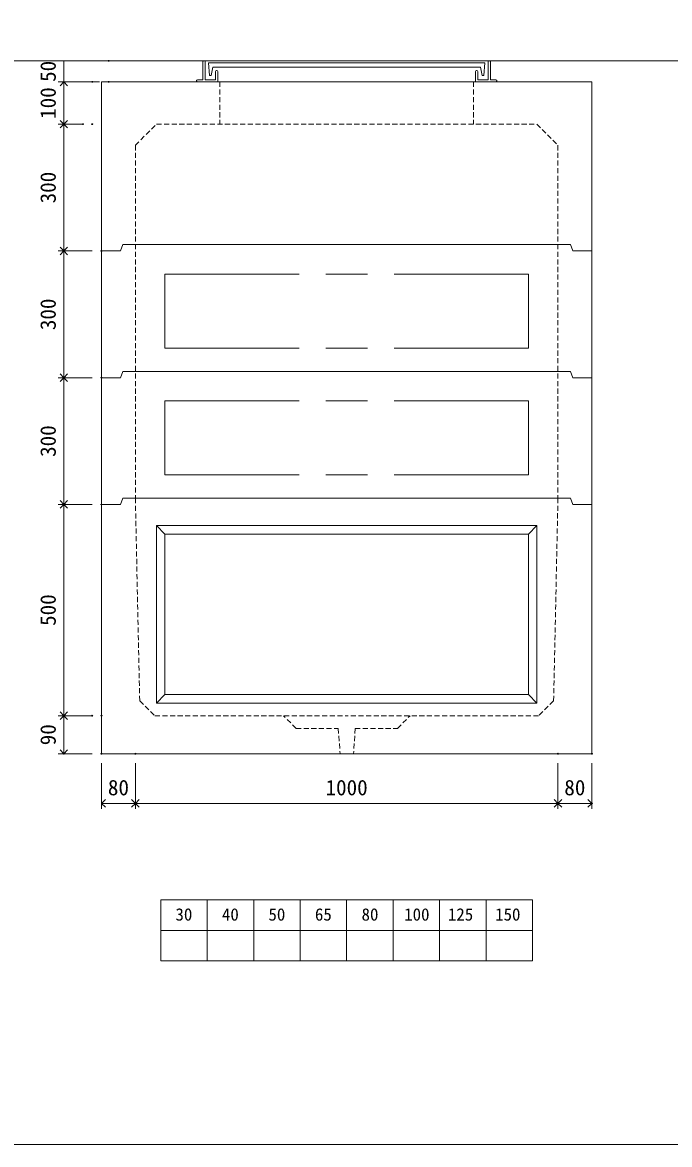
# Model space of a CAD drawing. Units: millimetres, scale not verified. Extents: x -4890 to 18489, y -2282 to 2282.
# Drawn here: x 1828 to 3359, y -1993 to 663 of the extents above; entities that cross this region are included whole.
import ezdxf
from ezdxf.enums import TextEntityAlignment as Align

# ---------------------------------------------------------------- set-up
doc = ezdxf.new("R2010")
doc.units = ezdxf.units.MM
doc.header["$LTSCALE"] = 10
doc.header["$PDMODE"] = 32
doc.header["$PDSIZE"] = 2
doc.linetypes.add('DASHED1', pattern=[1.8, 1.2, -0.6])
doc.linetypes.add('USER2', pattern=[50.8, 31.75, -6.35, 6.35, -6.35])
doc.layers.add('0-1_Defpoints', color=7, linetype='Continuous')
for name, color, linetype, lineweight in [('0-2_waku', 7, 'Continuous', 18), ('0-3_gaikei', 7, 'Continuous', 18), ('0-4_kakure', 7, 'DASHED1', 5), ('0-5_sunpou', 7, 'Continuous', 5), ('0-8_uchigawa', 6, 'Continuous', 18), ('0-A_futa', 3, 'Continuous', 18), ('0-B_GL', 4, 'Continuous', 18), ('0-D_文字１', 7, 'Continuous', 18), ('1-2_uchigawa2', 6, 'USER2', 18)]:
    doc.layers.add(name, color=color, linetype=linetype, lineweight=lineweight)
doc.styles.add('ＭＳ ゴシック', font='')
doc.styles.get('ＭＳ ゴシック').set_extended_font_data('MS Gothic')

# ---------------------------------------------------------------- blocks, each defined once
blk = doc.blocks.new('_Open90')
at = {"layer": '0-5_sunpou'}
blk.add_line((0, 0), (-1, 0), dxfattribs=at)
blk.add_lwpolyline([(-0.5, 0.5), (0, 0), (-0.5, -0.5)], dxfattribs=at)
blk = doc.blocks.new('D65')
at = {"layer": '0-1_Defpoints'}
for p in [(3462.03, 1154.36), (3542.03, 1154.36), (3542.03, 1036.94)]:
    blk.add_point(p, dxfattribs=at)
at = {"layer": '0-5_sunpou'}
for p, q in [((3462.03, 1132.36), (3462.03, 1023.94)), ((3542.03, 1132.36), (3542.03, 1023.94)), ((3480.03, 1036.94), (3524.03, 1036.94))]:
    blk.add_line(p, q, dxfattribs=at)
at = {"layer": '0-5_sunpou', "xscale": 18, "yscale": 18, "rotation": 180}
blk.add_blockref('_Open90', (3462.03, 1036.94), dxfattribs=at)
at = {"layer": '0-5_sunpou', "xscale": 18, "yscale": 18}
blk.add_blockref('_Open90', (3542.03, 1036.94), dxfattribs=at)
at = {"layer": '0-5_sunpou', "style": 'ＭＳ ゴシック'}
blk.add_text('80', height=36.66, dxfattribs=at).set_placement((3477.03, 1044.94), align=Align.BOTTOM_LEFT)
blk = doc.blocks.new('D66')
at = {"layer": '0-1_Defpoints'}
for p in [(3542.03, 1154.36), (4542.03, 1154.36), (4542.03, 1036.94)]:
    blk.add_point(p, dxfattribs=at)
at = {"layer": '0-5_sunpou'}
for p, q in [((3542.03, 1132.36), (3542.03, 1023.94)), ((4542.03, 1132.36), (4542.03, 1023.94)), ((3560.03, 1036.94), (4524.03, 1036.94))]:
    blk.add_line(p, q, dxfattribs=at)
at = {"layer": '0-5_sunpou', "xscale": 18, "yscale": 18, "rotation": 180}
blk.add_blockref('_Open90', (3542.03, 1036.94), dxfattribs=at)
at = {"layer": '0-5_sunpou', "xscale": 18, "yscale": 18}
blk.add_blockref('_Open90', (4542.03, 1036.94), dxfattribs=at)
at = {"layer": '0-5_sunpou', "style": 'ＭＳ ゴシック'}
blk.add_text('1000', height=36.66, dxfattribs=at).set_placement((3992.03, 1044.94), align=Align.BOTTOM_LEFT)
blk = doc.blocks.new('D67')
at = {"layer": '0-1_Defpoints'}
for p in [(4542.03, 1154.36), (4622.03, 1154.36), (4622.03, 1036.94)]:
    blk.add_point(p, dxfattribs=at)
at = {"layer": '0-5_sunpou'}
for p, q in [((4542.03, 1132.36), (4542.03, 1023.94)), ((4622.03, 1132.36), (4622.03, 1023.94)), ((4560.03, 1036.94), (4604.03, 1036.94))]:
    blk.add_line(p, q, dxfattribs=at)
at = {"layer": '0-5_sunpou', "xscale": 18, "yscale": 18, "rotation": 180}
blk.add_blockref('_Open90', (4542.03, 1036.94), dxfattribs=at)
at = {"layer": '0-5_sunpou', "xscale": 18, "yscale": 18}
blk.add_blockref('_Open90', (4622.03, 1036.94), dxfattribs=at)
at = {"layer": '0-5_sunpou', "style": 'ＭＳ ゴシック'}
blk.add_text('80', height=36.66, dxfattribs=at).set_placement((4557.03, 1044.94), align=Align.BOTTOM_LEFT)
blk = doc.blocks.new('D68')
at = {"layer": '0-1_Defpoints'}
for p in [(3462.03, 1244.36), (3372.71, 1154.36), (3462.03, 1154.36)]:
    blk.add_point(p, dxfattribs=at)
at = {"layer": '0-5_sunpou'}
for p, q in [((3440.03, 1244.36), (3359.71, 1244.36)), ((3372.71, 1226.36), (3372.71, 1172.36)), ((3440.03, 1154.36), (3359.71, 1154.36))]:
    blk.add_line(p, q, dxfattribs=at)
at = {"layer": '0-5_sunpou', "xscale": 18, "yscale": 18}
for p, rotation in [((3372.71, 1244.36), 90), ((3372.71, 1154.36), 270)]:
    blk.add_blockref('_Open90', p, dxfattribs=dict(at, rotation=rotation))
at = {"layer": '0-5_sunpou', "style": 'ＭＳ ゴシック'}
blk.add_text('90', height=36.66, rotation=90, dxfattribs=at).set_placement((3364.71, 1174.36), align=Align.BOTTOM_LEFT)
blk = doc.blocks.new('D69')
at = {"layer": '0-1_Defpoints'}
for p in [(3462.03, 1744.36), (3372.71, 1244.36), (3440.03, 1244.36)]:
    blk.add_point(p, dxfattribs=at)
at = {"layer": '0-5_sunpou'}
for p, q in [((3440.03, 1744.36), (3359.71, 1744.36)), ((3372.71, 1726.36), (3372.71, 1262.36)), ((3418.03, 1244.36), (3359.71, 1244.36))]:
    blk.add_line(p, q, dxfattribs=at)
at = {"layer": '0-5_sunpou', "xscale": 18, "yscale": 18}
for p, rotation in [((3372.71, 1744.36), 90), ((3372.71, 1244.36), 270)]:
    blk.add_blockref('_Open90', p, dxfattribs=dict(at, rotation=rotation))
at = {"layer": '0-5_sunpou', "style": 'ＭＳ ゴシック'}
blk.add_text('500', height=36.66, rotation=90, dxfattribs=at).set_placement((3364.71, 1456.86), align=Align.BOTTOM_LEFT)
blk = doc.blocks.new('D70')
at = {"layer": '0-1_Defpoints'}
for p in [(3440.03, 2744.36), (3372.71, 2644.36), (3440.03, 2644.36)]:
    blk.add_point(p, dxfattribs=at)
at = {"layer": '0-5_sunpou'}
for p, q in [((3418.03, 2744.36), (3359.71, 2744.36)), ((3372.71, 2726.36), (3372.71, 2662.36)), ((3418.03, 2644.36), (3359.71, 2644.36))]:
    blk.add_line(p, q, dxfattribs=at)
at = {"layer": '0-5_sunpou', "xscale": 18, "yscale": 18}
for p, rotation in [((3372.71, 2744.36), 90), ((3372.71, 2644.36), 270)]:
    blk.add_blockref('_Open90', p, dxfattribs=dict(at, rotation=rotation))
at = {"layer": '0-5_sunpou', "style": 'ＭＳ ゴシック'}
blk.add_text('100', height=36.66, rotation=90, dxfattribs=at).set_placement((3364.71, 2656.86), align=Align.BOTTOM_LEFT)
blk = doc.blocks.new('D71')
at = {"layer": '0-1_Defpoints'}
for p in [(3418.03, 2644.36), (3372.71, 2344.36), (3462.03, 2344.36)]:
    blk.add_point(p, dxfattribs=at)
at = {"layer": '0-5_sunpou'}
for p, q in [((3396.03, 2644.36), (3359.71, 2644.36)), ((3372.71, 2626.36), (3372.71, 2362.36)), ((3440.03, 2344.36), (3359.71, 2344.36))]:
    blk.add_line(p, q, dxfattribs=at)
at = {"layer": '0-5_sunpou', "xscale": 18, "yscale": 18}
for p, rotation in [((3372.71, 2644.36), 90), ((3372.71, 2344.36), 270)]:
    blk.add_blockref('_Open90', p, dxfattribs=dict(at, rotation=rotation))
at = {"layer": '0-5_sunpou', "style": 'ＭＳ ゴシック'}
blk.add_text('300', height=36.66, rotation=90, dxfattribs=at).set_placement((3364.71, 2456.86), align=Align.BOTTOM_LEFT)
blk = doc.blocks.new('D72')
at = {"layer": '0-1_Defpoints'}
for p in [(3462.03, 2344.36), (3372.71, 2044.36), (3462.03, 2044.36)]:
    blk.add_point(p, dxfattribs=at)
at = {"layer": '0-5_sunpou'}
for p, q in [((3440.03, 2344.36), (3359.71, 2344.36)), ((3372.71, 2326.36), (3372.71, 2062.36)), ((3440.03, 2044.36), (3359.71, 2044.36))]:
    blk.add_line(p, q, dxfattribs=at)
at = {"layer": '0-5_sunpou', "xscale": 18, "yscale": 18}
for p, rotation in [((3372.71, 2344.36), 90), ((3372.71, 2044.36), 270)]:
    blk.add_blockref('_Open90', p, dxfattribs=dict(at, rotation=rotation))
at = {"layer": '0-5_sunpou', "style": 'ＭＳ ゴシック'}
blk.add_text('300', height=36.66, rotation=90, dxfattribs=at).set_placement((3364.71, 2156.86), align=Align.BOTTOM_LEFT)
blk = doc.blocks.new('D73')
at = {"layer": '0-1_Defpoints'}
for p in [(3462.03, 2044.36), (3372.71, 1744.36), (3462.03, 1744.36)]:
    blk.add_point(p, dxfattribs=at)
at = {"layer": '0-5_sunpou'}
for p, q in [((3440.03, 2044.36), (3359.71, 2044.36)), ((3372.71, 2026.36), (3372.71, 1762.36)), ((3440.03, 1744.36), (3359.71, 1744.36))]:
    blk.add_line(p, q, dxfattribs=at)
at = {"layer": '0-5_sunpou', "xscale": 18, "yscale": 18}
for p, rotation in [((3372.71, 2044.36), 90), ((3372.71, 1744.36), 270)]:
    blk.add_blockref('_Open90', p, dxfattribs=dict(at, rotation=rotation))
at = {"layer": '0-5_sunpou', "style": 'ＭＳ ゴシック'}
blk.add_text('300', height=36.66, rotation=90, dxfattribs=at).set_placement((3364.71, 1856.86), align=Align.BOTTOM_LEFT)
blk = doc.blocks.new('D63')
at = {"layer": '0-1_Defpoints'}
for p in [(3478.81, 2794.36), (3372.71, 2744.36), (3478.81, 2744.36)]:
    blk.add_point(p, dxfattribs=at)
at = {"layer": '0-5_sunpou'}
for p, q in [((3456.81, 2794.36), (3359.71, 2794.36)), ((3372.71, 2794.36), (3372.71, 2744.36)), ((3456.81, 2744.36), (3359.71, 2744.36))]:
    blk.add_line(p, q, dxfattribs=at)
at = {"layer": '0-5_sunpou', "style": 'ＭＳ ゴシック'}
blk.add_text('50', height=36.66, rotation=90, dxfattribs=at).set_placement((3364.71, 2744.36), align=Align.BOTTOM_LEFT)

msp = doc.modelspace()

# ---------------------------------------------------------------- linework, layer by layer
at = {"layer": '0-2_waku'}
for p, q in [((2154.71, -1413.89), (2154.71, -1557.89)), ((2154.71, -1413.89), (2154.71, -1557.89)), ((2154.71, -1413.89), (2154.71, -1557.89)), ((2154.71, -1413.89), (2154.71, -1557.89)), ((2154.71, -1413.89), (3034.71, -1413.89)), ((2264.71, -1413.89), (2264.71, -1557.89)), ((2374.71, -1413.89), (2374.71, -1557.89)), ((2374.71, -1413.89), (2374.71, -1557.89)), ((2484.71, -1413.89), (2484.71, -1557.89)), ((2594.71, -1413.89), (2594.71, -1557.89)), ((2704.71, -1413.89), (2704.71, -1557.89)), ((2814.71, -1413.89), (2814.71, -1557.89)), ((2924.71, -1413.89), (2924.71, -1557.89)), ((3034.71, -1413.89), (3034.71, -1557.89)), ((2154.71, -1485.89), (3034.71, -1485.89)), ((2154.71, -1557.89), (3034.71, -1557.89)), ((-1230.01, -1992.89), (4889.99, -1992.89))]:
    msp.add_line(p, q, dxfattribs=at)
msp.add_lwpolyline([(-1230.01, 2282.11), (-1230.01, -1992.89), (4889.99, -1992.89)], dxfattribs=at)
at = {"layer": '0-3_gaikei'}
for p, q in [((2014.71, 522.11), (3174.71, 522.11)), ((2014.71, 522.11), (2014.71, -477.89)), ((2060.21, 522.11), (2014.71, 522.11)), ((3174.71, 522.11), (3174.71, -477.89)), ((2594.71, 137.11), (2064.71, 137.11)), ((3124.71, 137.11), (2594.71, 137.11)), ((3124.71, 137.11), (3129.71, 122.11)), ((3174.71, 122.11), (3129.71, 122.11)), ((3149.71, 122.11), (3174.71, 122.11)), ((3149.71, 122.11), (3174.71, 122.11)), ((2594.71, -162.89), (2064.71, -162.89)), ((3124.71, -162.89), (2594.71, -162.89)), ((3124.71, -162.89), (3129.71, -177.89)), ((3174.71, -177.89), (3129.71, -177.89)), ((3149.71, -177.89), (3174.71, -177.89)), ((3149.71, -177.89), (3174.71, -177.89)), ((2014.71, -477.89), (2014.71, -1067.89)), ((2594.71, -462.89), (2064.71, -462.89)), ((3124.71, -462.89), (2594.71, -462.89)), ((3124.71, -462.89), (3129.71, -477.89)), ((3174.71, -477.89), (3129.71, -477.89)), ((3149.71, -477.89), (3174.71, -477.89)), ((3149.71, -477.89), (3174.71, -477.89))]:
    msp.add_line(p, q, dxfattribs=at)
for points in [[(2064.71, 137.11), (2059.71, 122.11), (2014.71, 122.11)], [(2064.71, -162.89), (2059.71, -177.89), (2014.71, -177.89)], [(2064.71, -462.89), (2059.71, -477.89), (2014.71, -477.89)], [(2014.71, -1067.89), (3174.71, -1067.89), (3174.71, -477.89)]]:
    msp.add_lwpolyline(points, dxfattribs=at)
at = {"layer": '0-4_kakure'}
for p, q in [((2294.71, 522.11), (2294.71, 422.11)), ((2894.71, 522.11), (2894.71, 422.11)), ((2094.71, 372.11), (2144.71, 422.11)), ((2144.71, 422.11), (3044.71, 422.11)), ((3044.71, 422.11), (3094.71, 372.11)), ((2094.71, 372.11), (2094.71, -462.89)), ((3094.71, 372.11), (3094.71, -462.89)), ((2105.03, -942.89), (2094.71, -462.89)), ((3094.71, -462.89), (3084.38, -942.89)), ((2105.03, -942.89), (2140.79, -977.89)), ((2140.79, -977.89), (2594.71, -977.89)), ((2474.99, -1007.89), (2444.99, -977.89)), ((2714.99, -1007.89), (2744.99, -977.89)), ((2474.99, -1007.89), (2574.99, -1007.89)), ((2574.99, -1007.89), (2578.99, -1067.89)), ((2614.99, -1007.89), (2610.99, -1067.89)), ((2614.99, -1007.89), (2714.99, -1007.89))]:
    msp.add_line(p, q, dxfattribs=at)
msp.add_lwpolyline([(3084.38, -942.89), (3048.62, -977.89), (2594.71, -977.89)], dxfattribs=at)
at = {"layer": '0-8_uchigawa'}
for p, q in [((2144.71, -527.89), (2164.71, -547.89)), ((2144.71, -947.89), (2144.71, -527.89)), ((3044.71, -947.89), (3044.71, -527.89)), ((2164.71, -547.89), (2594.71, -547.89)), ((2164.71, -927.89), (2164.71, -547.89)), ((3024.71, -927.89), (3024.71, -547.89)), ((2144.71, -947.89), (2164.71, -927.89)), ((2164.71, -927.89), (3024.71, -927.89)), ((3044.71, -947.89), (3024.71, -927.89)), ((2144.71, -947.89), (3044.71, -947.89))]:
    msp.add_line(p, q, dxfattribs=at)
for points in [[(2144.71, -527.89), (2594.71, -527.89), (3044.71, -527.89)], [(2594.71, -547.89), (3024.71, -547.89), (3044.71, -527.89)]]:
    msp.add_lwpolyline(points, dxfattribs=at)
at = {"layer": '0-A_futa'}
for p, q in [((2254.7, 570.11), (2254.7, 527.11)), ((2256.7, 572.11), (2259.7, 572.11)), ((2259.7, 572.11), (2259.7, 527.11)), ((2267.52, 567.61), (2921.85, 567.61)), ((2267.52, 567.61), (2270.01, 537.61)), ((2921.85, 567.61), (2919.6, 537.61)), ((2929.71, 572.11), (2929.71, 527.11)), ((2929.71, 572.11), (2932.71, 572.11)), ((2934.71, 570.11), (2934.71, 527.11)), ((2270.01, 537.61), (2273.72, 537.61)), ((2278.04, 556.61), (2273.72, 537.61)), ((2278.04, 556.61), (2911.37, 556.61)), ((2284.7, 547.11), (2284.7, 527.11)), ((2286.7, 549.11), (2287.7, 549.11)), ((2289.7, 547.11), (2289.7, 522.11)), ((2899.71, 547.11), (2899.71, 522.11)), ((2902.71, 549.11), (2901.71, 549.11)), ((2904.71, 547.11), (2904.71, 527.11)), ((2911.37, 556.61), (2915.69, 537.61)), ((2919.6, 537.61), (2915.69, 537.61)), ((2239.7, 525.11), (2239.7, 524.11)), ((2241.7, 527.11), (2254.7, 527.11)), ((2294.71, 522.11), (2241.7, 522.11)), ((2259.7, 527.11), (2284.7, 527.11)), ((2899.71, 522.11), (2947.71, 522.11)), ((2929.71, 527.11), (2904.71, 527.11)), ((2947.71, 527.11), (2934.71, 527.11)), ((2949.71, 525.11), (2949.71, 524.11))]:
    msp.add_line(p, q, dxfattribs=at)
for centre, start, end in [((2256.7, 570.11), 90, 180), ((2932.71, 570.11), 0, 90), ((2286.7, 547.11), 90, 180), ((2287.7, 547.11), 0, 90), ((2901.71, 547.11), 90, 180), ((2902.71, 547.11), 0, 90), ((2241.7, 525.11), 90, 180), ((2241.7, 524.11), 180, 270), ((2947.71, 525.11), 0, 90), ((2947.71, 524.11), 270, 0)]:
    msp.add_arc(centre, 2, start, end, dxfattribs=at)
at = {"layer": '0-B_GL'}
msp.add_line((-1230.29, 572.11), (4889.71, 572.11), dxfattribs=at)
at = {"layer": '1-2_uchigawa2'}
for p, q in [((2164.71, 67.11), (2594.71, 67.11)), ((2164.71, 67.11), (2164.71, -107.89)), ((3024.71, 67.11), (2594.71, 67.11)), ((3024.71, 67.11), (3024.71, -107.89)), ((2164.71, -107.89), (2594.71, -107.89)), ((3024.71, -107.89), (2594.71, -107.89)), ((2164.71, -232.89), (2594.71, -232.89)), ((2164.71, -232.89), (2164.71, -407.89)), ((3024.71, -232.89), (2594.71, -232.89)), ((3024.71, -232.89), (3024.71, -407.89)), ((2164.71, -407.89), (2594.71, -407.89)), ((3024.71, -407.89), (2594.71, -407.89))]:
    msp.add_line(p, q, dxfattribs=at)

# ---------------------------------------------------------------- block references
at = {"layer": '0-5_sunpou'}
for name in ['D63', 'D70', 'D71', 'D72', 'D73', 'D69', 'D68', 'D65', 'D66', 'D67']:
    msp.add_blockref(name, (-1447.32, -2222.25), dxfattribs=at)

# ---------------------------------------------------------------- texts
at = {"layer": '0-D_文字１', "style": 'ＭＳ ゴシック'}
for s, p in [('30', (2189.6, -1471.71)), ('40', (2299.6, -1471.71)), ('50', (2409.6, -1471.71)), ('65', (2519.6, -1471.71)), ('80', (2630.01, -1471.71)), ('100', (2730.89, -1471.71)), ('125', (2834.27, -1471.71)), ('150', (2946.04, -1471.71))]:
    msp.add_text(s, height=29.33, dxfattribs=at).set_placement(p, align=Align.BOTTOM_LEFT)

doc.saveas('drawing.dxf')
